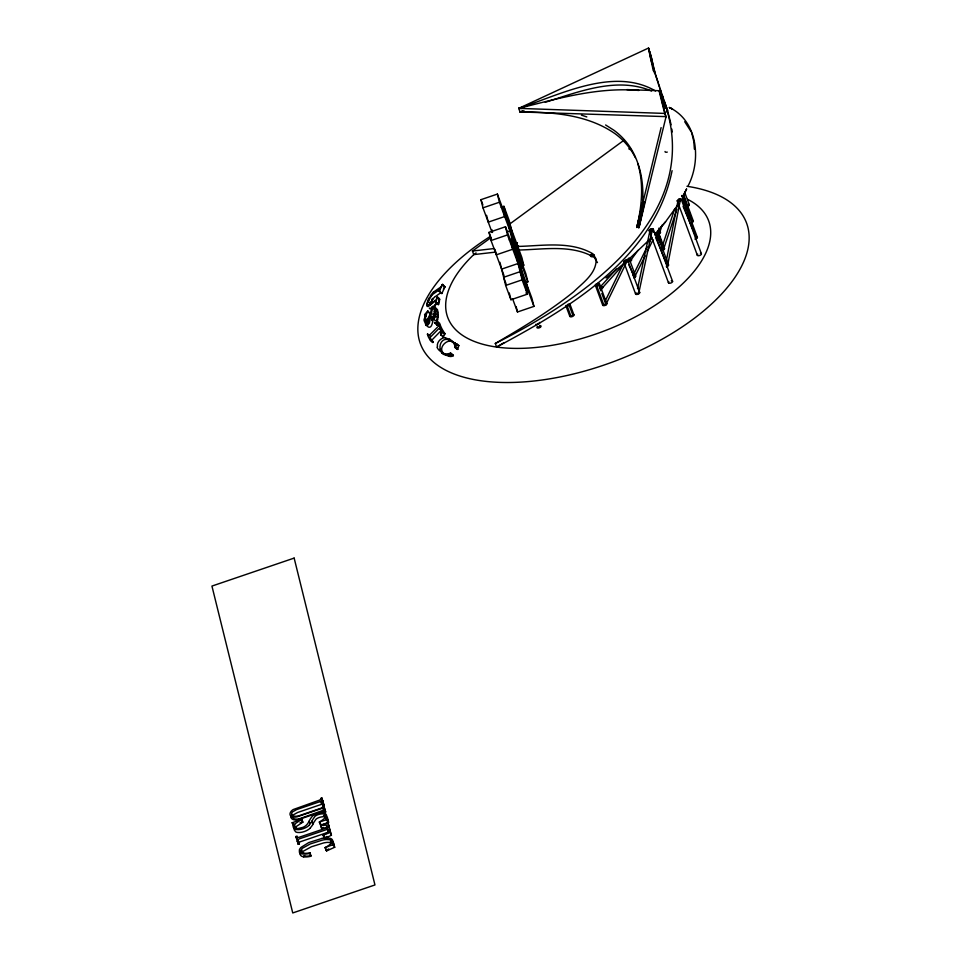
<?xml version="1.0" encoding="UTF-8"?>
<svg xmlns="http://www.w3.org/2000/svg" width="961" height="961" viewBox="0 0 961 961"><rect width="100%" height="100%" fill="white"/><g stroke="black" fill="none" stroke-linecap="round" stroke-linejoin="round"><path stroke-width="1.44" d="M435.201 312.181L435.189 311.268L434.168 313.346M432.258 340.014L432.858 342.488C430.3 341.948 424.39 330.428 430.023 335.857M426.756 322.608L426.996 320.542L424.582 318.319M435.489 315.508A10.919 4.373 -47 0 1 435.477 315.088L435.549 309.334M628.038 259.014L627.125 259.482M593.658 255.133L591.664 255.866L593.43 254.821M596.385 284.888L598.391 284.156M539.998 326.608L538.04 327.305M568.924 304.589L566.906 305.322M572.9 315.364L570.942 316.121L567.386 306.643M598.451 284.348L596.445 285.057L603.76 304.853L605.778 304.144M424.354 319.929L424.354 321.491M437.591 314.98L437.627 313.67M435.609 313.682L438.024 315.845L438.096 313.875M327.281 828.046L323.665 828.214A48.53 23.376 -20.3 0 0 321.671 828.502L320.662 825.006L328.133 823.385L331.425 835.265L324.35 838.509L323.449 834.977A41.972 20.217 -20.3 0 0 326.656 833.103L328.218 831.782L328.374 830.208A15.532 7.484 -20.3 0 0 328.085 829.331L327.557 829.295A15.04 7.244 -20.3 0 0 325.995 829.787L299.412 838.833A1.826 0.877 -20.3 0 0 298.078 840.214L299.364 843.926L298.222 844.311L295.94 836.514L297.081 836.118L297.526 837.379L298.763 837.403L325.803 828.202M321.671 828.502L320.662 825.006M427.249 318.632L427.008 320.457M424.798 316.722L424.63 317.959M438.024 315.845L437.94 317.214M435.093 313.706L435.105 313.622A19.088 6.787 -51.6 0 1 435.093 314.163M672.087 170.65C654.621 258.137 569.164 308.145 496.621 347.065L495.299 343.485C522.34 327.641 549.392 311.496 573.789 291.7C582.967 282.69 596.685 273.392 596.144 259.026L592.961 253.848C570.39 240.61 542.232 245.944 517.294 246.448M430.636 316.878L432.114 310.103L434.444 308.265M434.036 313.827C433.063 317.803 432.702 330.884 427.357 326.356M430.576 317.262L429.399 323.1L427.164 325.863M591.748 255.926L591.532 255.398M665.997 262.497L678.19 199.78C683.043 197.666 675.655 201.846 680.28 200.14M659.354 232.802L658.333 231.925A2.174 1.045 -20.3 0 1 660.459 232.322L658.91 228.129M429.615 316.89L431.261 309.802L433.339 306.787M432.222 317.851L431.945 319.617M429.543 317.346L428.81 321.118M431.885 319.965L431.777 320.626M435.009 314.271L434.901 314.812A14.019 5.177 -50.4 0 1 433.387 318.716L433.771 319.34M432.27 317.586L432.402 316.83M680.268 200.332L667.523 265.957L655.714 237.667M436.03 301.502L436.042 301.418A7.892 2.451 -48.2 0 0 436.126 300.949M436.895 297.886C439.958 295.483 440.078 302.727 438.276 304.661L435.982 301.742M438.276 304.661L438.396 304.036M435.85 302.439L437.471 296.925M300.385 853.02L300.373 854.701A8.889 4.288 -20.3 0 0 303.34 856.768L303.688 856.816M661.108 127.609L636.831 227.469C641.672 206.699 644.062 184.596 637.888 163.838M638.753 228.105C644.579 203.696 645.348 176.992 633.96 154A79.246 69.336 -13.9 0 0 613.887 130.228L605.61 124.978M439.67 289.862L439.393 290.702M642.489 202.507L636.831 227.469M644.747 201.762L639.101 226.976L666.069 116.629L520.045 111.956L518.724 108.377L648.531 48.05L651.87 59.174L654.369 72.892M637.515 288.612L650.201 229.607C653.636 228.694 651.15 229.823 650.213 229.763M652.267 229.991L638.669 293.513L636.59 293.141M437.051 321.334L437.219 321.262A150.312 72.411 -20.3 0 0 442.673 331.797L441.027 335.161L440.943 333.155M425.182 317.226L427.861 311.004L430.312 313.875L427.765 318.8L427.369 324.337M432.846 314.812L433.243 313.334M430.023 305.057L431.994 300.204L434.276 297.321M457.724 349.444L458.841 345.528L456.631 343.726A3.652 2.078 -50.2 0 1 456.223 343.738M443.081 335.954L443.369 337.083L445.027 333.719A148.679 71.631 -20.3 0 1 439.633 323.292L437.219 321.262M456.631 343.726L455.586 347.678L457.784 349.468M439.309 300.156L439.874 299.207M659.426 233.187L658.165 233.403L659.402 232.598M664.568 113.686L664.748 113.05L666.009 117.002L660.363 94.286L664.399 102.551M624.998 260.683L625.275 262.197L626.884 261.332L625.455 260.323L624.962 260.683L626.788 261.584M439.141 300.757L438.769 301.646M633.852 276.54L634.584 277.236L628.71 264.659M654.909 233.535L655.714 234.28L655.018 232.91M676.808 209.426L663.402 249.74L662.105 244.779M659.414 233.379L662.177 225.042M661.877 247.566L674.778 208.669M428.522 300.12C428.113 301.31 426.035 305.862 428.426 305.538M427.657 301.406C427.14 302.595 425.675 307.652 428.318 306.379M430.06 303.7L430.624 302.247M630.284 261.224C630.176 260.131 630.32 260.251 629.815 259.482A2.174 1.045 -20.3 0 1 631.617 259.914A2.174 1.045 -20.3 0 1 629.887 261.524L637.948 250.353M688.268 185.521C701.386 160.043 697.806 121.026 669.541 107.596L672.508 109.037M441.868 285.381L442.625 284.372L444.979 286.786L441.832 293.561L439.309 290.895M439.069 291.483L442.625 284.372M433.904 311.46L434.216 310.835M655.702 234.22L654.946 234.46M645.131 255.89L634.56 277.176M605.094 301.237L624.842 260.791M605.718 304.913L626.788 261.764M633.287 275.05L647.149 246.857M649.131 242.833L651.774 237.463M647.113 251.866L653.06 239.782M663.39 249.788L662.706 250.328M441.928 285.261L441.171 286.594M444.33 287.567L444.979 286.786M444.102 288.024L443.429 289.129M432.042 299.327L432.582 298.39M303.652 856.864A14.595 7.027 -20.3 0 0 310.727 856.299L310.103 852.707A12.121 5.838 -20.3 0 1 303.856 853.272M310.727 856.335L310.103 852.707M429.879 297.369L429.915 297.333A5.069 1.454 -44.5 0 1 430.948 295.784M430.324 295.832L433.219 292.228M634.488 277.405L633.755 277.405M663.354 249.812L662.694 249.872M680.136 200.417L678.178 199.996M323.737 810.159L300.325 818.46A7.195 3.472 -20.3 0 1 293.285 818.243M677.457 205.39L665.553 221.775L656.411 232.442M593.502 255.145L593.285 256.082M666.562 266.605L667.475 266.017L666.874 266.509M591.688 255.41L592.024 254.869L593.117 256.215M660.555 227.673L665.553 221.775M655.558 234.508L654.909 234.94A2.174 1.045 -20.3 0 0 656.795 233.367A2.174 1.045 -20.3 0 0 654.922 232.778M634.428 277.465L633.864 277.873A2.174 1.045 -20.3 0 0 635.653 276.251A2.174 1.045 -20.3 0 0 633.515 275.807L633.275 275.903M433.615 319.208C439.093 310.643 439.525 326.548 433.387 318.716M427.861 310.956L424.558 314.631L426.228 316.133M430.288 313.106L429.663 313.803M600.853 286.294L616.421 269.032M601.526 288.793L622.92 265.056M431.045 295.76L432.198 294.727M664.772 108.485L666.261 106.899L663.967 100.256M666.093 112.065L667.583 110.479L661.937 94.382M430.492 340.53L430.264 339.185M430.096 337.491L438.757 328.626M432.654 339.269L440.967 330.776M650.897 238.328L627.545 260.479M429.267 335.401L437.82 326.848M439.886 329.155L439.621 328.29M309.082 825.307L311.304 822.436A29.911 14.415 -20.3 0 0 312.001 821.054A94.07 45.323 -20.3 0 1 312.866 819.409L314.908 816.406A4.997 2.415 -20.3 0 1 317.851 814.748A8.181 3.94 -20.3 0 1 322.56 813.847A4.048 1.946 -20.3 0 1 323.761 814.015L325.046 815.216A12.493 6.018 -20.3 0 1 325.19 815.637M310.139 828.166L312.361 825.295A29.911 14.415 -20.3 0 0 313.058 823.913A94.07 45.323 -20.3 0 1 313.923 822.268L315.965 819.265A4.997 2.415 -20.3 0 1 318.908 817.607A8.181 3.94 -20.3 0 1 323.617 816.706A4.048 1.946 -20.3 0 1 324.818 816.874L325.371 817.138M538.448 323.401L537.74 323.785M624.169 263.338L606.091 278.017M427.633 323.413L425.687 323.809L424.798 320.938M321.611 802.483L320.902 802.879M627.593 259.818L627.125 260.023A2.174 1.045 -20.3 0 0 628.746 259.014M428.462 306.271L435.657 300.769M430.984 308.445L437.964 303.111M428.618 305.394L435.898 299.868M431.201 307.52L433.063 306.115M434.804 304.793L435.609 304.181M435.85 304L436.895 303.208M435.801 310.619L435.153 311.232L435.093 309.634M623.773 140.378L509.943 223.865M687.62 199.347A139.117 67.018 -20.3 0 1 663.799 299.303A139.117 67.018 -20.3 0 1 486.338 345.155A139.117 67.018 -20.3 0 1 473.761 254.605L472.44 251.037L490.987 237.607M476.079 252.935L473.761 254.605L495.66 252.094M628.987 259.614L628.542 260.936L628.987 260.011M432.462 294.546L439.345 289.766M434.816 296.925L441.003 292.624M661.673 249.259L663.486 249.079M433.507 292.024L440.498 287.255M435.801 308.974L437.375 309.358L438.048 312.529M452.751 354.885L450.589 353.119L453.4 355.534L452.559 354.861L448.475 355.594L445.231 354.417L446.228 354.561M450.505 353.047C434.865 359.402 437.856 331.953 451.838 341.371A30.344 16.757 -55 0 1 453.616 342.849L455.082 344.134M496.621 347.065L504.081 342.645M327.269 827.649L327.581 827.325A10.127 4.877 -20.3 0 0 327.172 825.992L325.947 825.139L322.596 825.355A48.53 23.376 -20.3 0 0 320.614 825.643M433.495 306.691L434.877 307.064M324.037 838.1L324.506 837.836A41.972 20.217 -20.3 0 0 326.836 836.49M495.299 343.485C582.366 299.496 704.918 217.366 664.495 102.419M327.329 827.613L327.389 827.589A10.223 4.925 -20.3 0 1 325.803 828.19M567.458 304.481L568.864 304.409M295.52 828.766A9.634 4.637 -20.3 0 1 296.709 826.22L302.883 822.123L301.826 819.265L295.688 823.361A9.634 4.637 -20.3 0 0 294.679 827.061L295.219 827.817A5.682 2.739 -20.3 0 0 298.523 828.43L302.799 827.373A5.285 2.547 -20.3 0 0 305.658 825.739L305.898 825.571A9.898 4.769 -20.3 0 0 306.691 824.814L307.076 824.382A25.394 12.241 -20.3 0 0 309.106 821.199A54.849 26.427 -20.3 0 1 310.751 818.304L312.289 816.309A5.394 2.607 -20.3 0 1 313.718 815.204L317.418 813.547A7.868 3.784 -20.3 0 1 321.707 812.814M657.804 232.958L658.802 232.658L658.177 232.466M667.318 266.113L666.466 266.173M322.98 835.241L330.368 832.406L328.133 823.385M325.01 847.626L333.731 844.347L334.788 847.206L326.596 850.929L325.01 847.626A14.883 7.171 -20.3 0 0 330.272 844.238M434.636 322.428L437.051 324.47M293.573 825.739L292.12 822.772L301.826 819.265M300.072 822.664L302.883 822.123M635.281 157.568A79.246 69.336 -13.9 0 0 615.208 133.807C587.676 114.527 552.623 111.993 520.045 111.956L522.676 110.923M319.316 822.063L327.557 819.361L328.614 822.22L320.866 825.271L319.316 822.063A28.349 13.658 -20.3 0 0 321.442 820.754L323.989 818.808A7.82 3.772 -20.3 0 0 325.094 815.673M662.694 249.668L663.426 249.199L662.67 248.935M545.271 102.298C578.75 91.788 617.034 76.387 651.534 91.007M626.596 261.873L624.842 260.984M605.538 305.021L603.808 304.205M492.104 232.526L482.975 207.84L480.944 199.672L497.39 194.074L523.829 265.536L521.811 257.356L505.942 214.483M482.975 207.84L499.408 202.242L497.39 194.074M501.186 207.252L503.924 206.315L509.21 220.61L527.397 294.15L510.952 299.748L505.666 285.453L499.936 262.305M504.032 275.615L491.047 240.526L489.029 232.358L505.474 226.76L531.901 298.222L533.932 306.391L517.486 311.989L512.681 298.991M507.24 231.757L509.991 230.832M491.047 240.526L507.492 234.928L505.474 226.76M509.27 239.938L512.009 239.001L527.865 281.873L525.126 282.81M501.618 269.116L518.063 263.518M519.841 268.515L522.58 267.578L520.562 259.41M505.666 285.453L522.111 279.855L503.924 206.315M525.895 293.033L528.634 292.096L526.616 283.927M319.869 801.678L296.589 809.618L292.54 811.865A7.232 3.484 -20.3 0 0 291.808 814.423A7.195 3.472 -20.3 0 0 299.279 815.673L321.719 807.949L323.773 805.714L325.671 811.985L324.53 812.381L323.328 808.958A1.826 0.877 -20.3 0 0 321.587 808.513L297.141 816.802A7.58 3.652 -20.3 0 1 293.057 816.946A9.502 4.577 -20.3 0 1 290.102 814.808A10.643 5.129 -20.3 0 1 291.279 811.144A6.198 2.979 -20.3 0 1 293.225 809.546L319.761 800.057L321.839 797.918L323.929 804.958L322.788 805.354L321.611 802.015A1.826 0.877 -20.3 0 0 319.869 801.582M322.259 800.993L322.896 800.777M321.731 802.495L322.872 802.099L321.839 797.918M320.926 804.537L297.646 812.477L293.598 814.724A7.232 3.484 -20.3 0 0 292.757 816.321M323.473 809.522L324.614 809.126L323.773 805.714M298.222 844.311L297.429 839.229M297.165 841.452L298.306 841.067M695.283 238.04L696.196 237.787M430.144 308.961L429.255 308.013M662.117 248.358L663.426 248.899M629.203 259.506L629.719 259.458A2.174 1.045 -20.3 0 0 627.509 260.899M520.045 111.956L524.105 110.875M434.468 322.5L437.231 325.25M321.719 827.865L323.593 827.457M326.392 826.844L329.191 826.244M322.031 838.4L308.757 842.581L301.069 847.338A10.427 5.021 -20.3 0 0 299.315 850.161L300.373 854.701M633.455 275.855L634.572 276.408M436.354 310.379L437.303 310.896L437.615 313.07M472.44 251.037L494.338 248.527M600.301 288.696L601.526 288.624M695.259 239.073L696.341 238.268L695.824 237.259M518.46 245.716L517.799 245.56M518.616 250.028C543.554 249.524 571.711 244.19 594.282 257.428L597.466 262.605M691.355 220.802L692.352 221.703L691.439 222.76A2.174 1.045 -20.3 0 0 693.337 221.354A2.174 1.045 -20.3 0 0 691.92 220.574M321.719 812.802L323.16 812.874M521.679 108.425L518.724 108.377C559.614 94.923 613.779 66.465 655.498 90.971M326.968 837.944L329.779 838.244A10.619 5.117 -20.3 0 1 332.23 839.578L332.866 840.839A10.307 4.961 -20.3 0 1 332.806 842.292L333.875 845.151A10.307 4.961 -20.3 0 0 333.923 843.686L333.287 842.437A10.619 5.117 -20.3 0 0 330.836 841.103L330.344 840.995M626.848 89.601L658.922 90.706M446.901 354.633L447.598 354.657A9.466 5.442 -50.6 0 0 451.177 354.02M323.497 815.673L324.217 815.733A8.024 3.868 -20.3 0 1 326.5 816.514L327.461 817.715A14.643 7.051 -20.3 0 1 327.653 818.34A12.145 5.85 -20.3 0 1 327.509 820.226A9.91 4.769 -20.3 0 0 327.233 820.85M638.909 90.466C598.114 86.874 557.897 98.551 518.724 108.377L664.688 113.422L659.042 90.718L667.451 110.034L671.126 124.81M445.748 337.767C441.784 336.939 436.222 342.08 437.483 346.897M448.319 339.665L454.673 343.041A14.932 8.409 -47.8 0 0 454.877 343.173L455.202 343.365M601.31 288.829L600.301 288.132M292.12 822.772L293.249 823.109A2.234 1.081 -20.3 0 1 293.79 823.541A10.847 5.225 -20.3 0 1 293.477 825.079M581.381 115.104L586.811 116.918M593.43 254.665L591.628 255.698M444.318 354.092L445.279 354.381L444.667 354.056M457.052 349.203L454.661 347.341M666.898 265.296L667.535 265.765M425.975 325.479L427.008 325.286M669.18 107.416L671.787 108.689M457.34 345.131L457.941 345.419A4.349 2.463 -49.6 0 0 458.841 345.528M449.736 339.149L456.487 344.531M453.4 342.645C448.198 336.987 436.534 348.411 444.186 353.696M439.946 349.336L443.958 354.537L449.796 356.459A9.526 5.49 -50.6 0 0 453.364 355.822M443.742 354.381L441.471 352.543A32.626 17.779 -45.9 0 0 444.15 354.189M442.673 331.797L445.027 333.719M440.546 334.692L443.369 337.083M430.864 340.146L433.231 342.092M454.697 342.849L455.694 343.738M427.249 334.224L429.195 335.857M430.708 316.277L433.135 318.415M429.759 315.977L431.573 317.586M427.885 311.676L430.312 313.875M436.234 302.138L438.66 304.361M437.087 297.213L439.489 299.496M428.053 301.346L430.444 303.664M441.832 293.561L439.441 291.219M442.264 284.612L444.619 287.027M329.118 832.19L328.614 832.154A15.04 7.244 -20.3 0 0 327.052 832.646L300.469 841.692A1.826 0.877 -20.3 0 0 299.135 843.073L299.364 843.926M662.117 102.479L667.451 110.034L661.336 97.385M684.712 121.723L691.247 131.885M441.928 330.14L442.432 330.932M432.858 342.488L430.696 338.608M440.198 329.203L440.919 330.56M442.697 331.377L443.297 332.53A6.054 2.859 -51.5 0 1 443.598 333.839M655.666 233.367L663.39 248.827M663.931 102.407L666.129 106.467M437.639 324.193L438.372 325.839M696.281 237.643L683.067 206.363M430.132 338.945L429.915 338.344M682.598 199.828L692.244 221.294M664.784 104.064L667.451 110.034M652.195 229.403L653.372 232.154M427.621 333.851L428.174 335.125A10.715 4.817 -47.7 0 0 428.354 335.485M684.568 192.032L689.217 204.585M683.595 194.759L693.337 221.102M681.986 195.852L697.374 237.439M678.454 199.251A2.174 1.045 -20.3 0 1 681.229 199.227L701.338 253.62M677.253 200.921L697.386 255.35M657.817 230.592L664.495 248.635A2.174 1.045 -20.3 0 1 662.597 250.389M656.783 233.223L668.532 264.984M653.276 229.162A2.174 1.045 -20.3 0 1 650.513 231.133A2.174 1.045 -20.3 0 1 649.912 229.415A2.174 1.045 -20.3 0 1 653.276 229.162L672.568 281.321M649.18 230.604L668.46 282.726M629.011 258.245L635.641 276.179M627.869 260.575L639.69 292.528M623.761 261.981L635.581 293.922M599.472 283.903L606.799 303.724M598.403 284.168L600.853 290.775M601.826 293.417L605.25 302.667M595.364 285.309L602.691 305.118M569.933 304.169L573.921 314.92M568.876 304.433L572.852 315.184M565.825 305.562L569.813 316.325M499.408 202.242L525.847 273.705L527.865 281.873M514.027 247.169L519.312 261.464M507.492 234.928L533.932 306.391M525.379 285.982L520.081 271.687L503.648 277.285L506.051 283.783M522.111 279.855L527.397 294.15M480.944 199.672L482.866 204.873M489.029 232.358L491.431 238.857M322.872 802.099L323.929 804.958M320.698 798.315L321.755 801.174M324.614 809.126L325.671 811.985M322.62 806.099L323.677 808.958M323.16 812.874A8.024 3.868 -20.3 0 1 325.443 813.655L326.404 814.856A14.643 7.051 -20.3 0 1 326.596 815.493A12.145 5.85 -20.3 0 1 326.452 817.367L327.497 820.226M330.368 832.406L331.425 835.265M319.809 822.412L320.866 825.271M323.292 835.65L324.35 838.509M325.539 848.07L326.596 850.929M312.001 821.054L313.058 823.913M309.154 821.199L309.85 823.109M301.31 818.82L302.367 821.679M291.724 814.46L292.781 817.318M294.234 826.977L293.525 825.079A8.144 3.928 -20.3 0 0 293.201 827.037L294.583 828.983A7.856 3.784 -20.3 0 0 296.721 829.607A9.538 4.601 -20.3 0 0 309.178 825.319M295.94 836.514L296.997 839.373M683.595 195.972L692.304 221.45M660.063 88.856L663.258 97.95M658.321 83.667L661.384 92.424M682.13 195.419L690.19 219.444M691.608 223.685L693.025 227.913M659.642 87.247L655.27 74.321M658.045 82.394L650.873 59.714L648.531 48.05L653.264 70.73M691.728 132.822L693.806 141.507L694.395 149.183M658.009 231.937L661.192 241.932M655.282 73.733L649.852 51.618M516.513 243.073L518.544 251.241M502.675 208.369L504.693 216.537L488.26 222.135L486.578 215.324M510.759 241.055L512.778 249.223L496.332 254.821L494.987 249.379M516.141 306.547L517.486 311.989M509.27 292.937L510.952 299.748M491.864 229.619L492.537 232.346M322.788 805.354L322.668 804.874A1.826 0.877 -20.3 0 0 320.926 804.441M324.53 812.381L324.386 811.805A1.826 0.877 -20.3 0 0 322.644 811.372L298.198 819.661A7.58 3.652 -20.3 0 1 294.114 819.805A9.502 4.577 -20.3 0 1 291.159 817.667M437.015 325.25L436.883 324.542M424.822 315.556L424.834 315.664A8.601 2.919 -49.4 0 1 424.846 316.145M671.835 129.062L672.207 131.957M426.84 324.277L426.768 323.509M435.669 311.7L435.669 311.784A30.187 10.451 -52.6 0 1 435.681 313.094M431.333 301.862A34.824 11.124 -41.7 0 1 432.822 298.967M428.978 305.55A31.581 10.655 -40.3 0 1 429.351 304.108M427.957 300.457A22.019 7.195 -41.5 0 1 429.159 297.73M428.87 300.685A35.137 10.967 -42.2 0 1 431.753 295.219M436.642 298.451A10.943 3.099 -48.9 0 1 436.51 298.859M437.832 314.776A16.157 5.958 -50.4 0 1 436.294 320.59M434.228 313.718A30.668 12.121 -44.2 0 1 434.348 313.298M435.045 306.847A23.484 8.012 -50.6 0 1 436.018 308.865M434.624 308.553A11.136 3.76 -52.6 0 1 434.744 309.947M425.843 325.142A25.635 10.078 -47.5 0 1 425.603 320.65M424.197 320.037A24.83 9.79 -44.3 0 1 424.378 318.511M425.158 320.674A30.512 11.856 -44.9 0 1 425.699 316.926M428.366 322.403A1.79 0.709 -49.3 0 1 427.897 323.22M428.93 321.046A8.397 3.243 -49.5 0 1 428.546 322.307M437.363 324.95A9.898 4.216 -53.6 0 1 440.018 325.623M435.105 322.92A9.538 4.072 -53.4 0 1 437.555 323.605M441.111 331.689A10.547 4.865 -52.4 0 1 440.823 333.203M440.907 330.572A6.895 3.279 -51.1 0 1 441.255 331.401M454.973 344.29A14.511 8.241 -51.6 0 1 455.358 344.591M457.004 347.221A14.511 8.241 -51.6 0 1 457.292 348.819M441.832 352.134A33.335 17.959 -41.9 0 1 437.015 347.257M445.484 338.332A34.031 18.127 -54.6 0 1 449.64 339.293M455.79 343.618A11.688 6.595 -48 0 1 455.214 343.353M453.544 343.161A14.319 8.12 -51.7 0 1 454.973 347.101M686.959 186.29A173.893 83.775 -20.3 0 1 702.01 312.265A173.893 83.775 -20.3 0 1 456.607 374.922A173.893 83.775 -20.3 0 1 490.026 236.586M518.484 246.268A2.174 1.045 -20.3 0 1 517.571 246.328M517.438 242.652A2.174 1.045 -20.3 0 1 516.261 242.773M630.921 149.315A2.174 1.045 -20.3 0 1 628.975 148.643M688.581 204.249A2.174 1.045 -20.3 0 1 689.241 205.198A2.174 1.045 -20.3 0 1 687.583 206.447M667.27 152.078A2.174 1.045 -20.3 0 1 665.048 151.49M594.415 255.458A2.174 1.045 -20.3 0 1 590.919 256.479A2.174 1.045 -20.3 0 1 592.288 254.401M594.379 255.206A2.174 1.045 -20.3 0 1 590.871 256.299A2.174 1.045 -20.3 0 1 592.204 254.209M660.459 232.322A2.174 1.045 -20.3 0 1 658.645 234.016M662.357 248.262A2.174 1.045 -20.3 0 1 664.507 248.707M696.208 236.899A2.174 1.045 -20.3 0 1 697.338 237.835A2.174 1.045 -20.3 0 1 695.308 239.241M681.817 195.576A2.174 1.045 -20.3 0 1 681.842 196.452M602.054 286.871A2.174 1.045 -20.3 0 1 602.715 287.795A2.174 1.045 -20.3 0 1 601.142 289.033M628.987 258.161A2.174 1.045 -20.3 0 1 628.975 258.641M667.114 264.455A2.174 1.045 -20.3 0 1 668.52 265.296A2.174 1.045 -20.3 0 1 666.453 266.786M700.413 253.248A2.174 1.045 -20.3 0 1 701.086 254.617A2.174 1.045 -20.3 0 1 698.106 255.71A2.174 1.045 -20.3 0 1 697.782 254.209M681.229 199.227A2.174 1.045 -20.3 0 1 679.475 201.077A2.174 1.045 -20.3 0 1 677.157 200.621M539.614 325.599A2.174 1.045 -20.3 0 1 540.791 326.848A2.174 1.045 -20.3 0 1 537.655 328.025A2.174 1.045 -20.3 0 1 537.655 326.332M539.638 322.391A2.174 1.045 -20.3 0 1 538.52 324.025A2.174 1.045 -20.3 0 1 535.902 324.325M573.14 314.403A2.174 1.045 -20.3 0 1 573.453 315.881A2.174 1.045 -20.3 0 1 570.498 316.818A2.174 1.045 -20.3 0 1 570.341 315.292M569.417 303.712A2.174 1.045 -20.3 0 1 569.368 305.226A2.174 1.045 -20.3 0 1 566.534 306.066M605.874 303.195A2.174 1.045 -20.3 0 1 606.487 304.541A2.174 1.045 -20.3 0 1 603.616 305.658A2.174 1.045 -20.3 0 1 603.015 304.301M597.249 283.555A2.174 1.045 -20.3 0 1 599.4 284.372A2.174 1.045 -20.3 0 1 596.168 285.825A2.174 1.045 -20.3 0 1 596.325 283.976M638.609 291.988A2.174 1.045 -20.3 0 1 639.461 293.237A2.174 1.045 -20.3 0 1 636.662 294.462A2.174 1.045 -20.3 0 1 635.798 293.213M625.118 260.431A2.174 1.045 -20.3 0 1 627.881 260.743A2.174 1.045 -20.3 0 1 624.974 262.509A2.174 1.045 -20.3 0 1 624.362 260.887M671.246 280.792A2.174 1.045 -20.3 0 1 672.376 282.005A2.174 1.045 -20.3 0 1 669.409 283.255A2.174 1.045 -20.3 0 1 668.88 281.801M291.231 817.643A10.643 5.129 -20.3 0 1 291.832 814.724M294.534 827.938A10.847 5.225 -20.3 0 0 294.883 826.388A2.234 1.081 -20.3 0 0 294.546 826.076M294.559 827.938A8.144 3.928 -20.3 0 0 294.258 829.896L295.64 831.83A7.856 3.784 -20.3 0 0 297.778 832.466A9.538 4.601 -20.3 0 0 310.235 828.178M321.286 824.382A28.349 13.658 -20.3 0 1 320.373 824.922M326.151 818.532A7.82 3.772 -20.3 0 1 326.247 819.733M328.614 822.208A2.427 1.165 -20.3 0 1 327.184 822.051M326.5 817.367A9.91 4.769 -20.3 0 0 325.911 818.832A2.427 1.165 -20.3 0 0 327.557 819.349M328.157 830.592A10.223 4.925 -20.3 0 1 327.689 830.76M300.781 851.975A10.427 5.021 -20.3 0 1 302.126 850.197M311.16 855.518A12.121 5.838 -20.3 0 1 304.913 856.131M328.77 848.947A14.883 7.171 -20.3 0 1 326.031 850.437M332.59 844.347A7.22 3.484 -20.3 0 1 332.53 845.103M332.206 843.29A6.21 2.991 -20.3 0 0 331.004 842.557L327.377 842.365A19.893 9.586 -20.3 0 0 323.617 842.929L311.364 846.773L303.412 851.146A6.391 3.075 -20.3 0 0 302.198 852.839M304.949 856.095A7.844 3.772 -20.3 0 1 303.616 855.758M334.668 847.326A2.919 1.405 -20.3 0 1 333.755 846.929M299.267 851.866A8.889 4.288 -20.3 0 0 302.283 853.909L302.631 853.957A14.595 7.027 -20.3 0 0 309.67 853.44M322.031 838.4A18.319 8.829 -20.3 0 1 326.98 837.944M332.854 842.292A6.595 3.171 -20.3 0 0 332.482 843.686A2.919 1.405 -20.3 0 0 333.611 844.467M330.236 844.226A7.22 3.484 -20.3 0 0 331.497 841.295L331.149 840.431A6.21 2.991 -20.3 0 0 329.947 839.698L326.32 839.506A19.893 9.586 -20.3 0 0 322.56 840.07L310.307 843.926L302.355 848.287A6.391 3.075 -20.3 0 0 301.141 849.98L300.985 850.809A9.298 4.481 -20.3 0 0 301.117 851.542A7.844 3.772 -20.3 0 0 303.892 853.236M650.177 229.967C652.014 231.769 652.303 229.871 650.177 229.967M686.562 189.089L683.439 195.395L686.562 189.089M294.15 558.089L211.937 586.078L292.745 912.95L374.958 884.949L294.15 558.089"/></g></svg>
